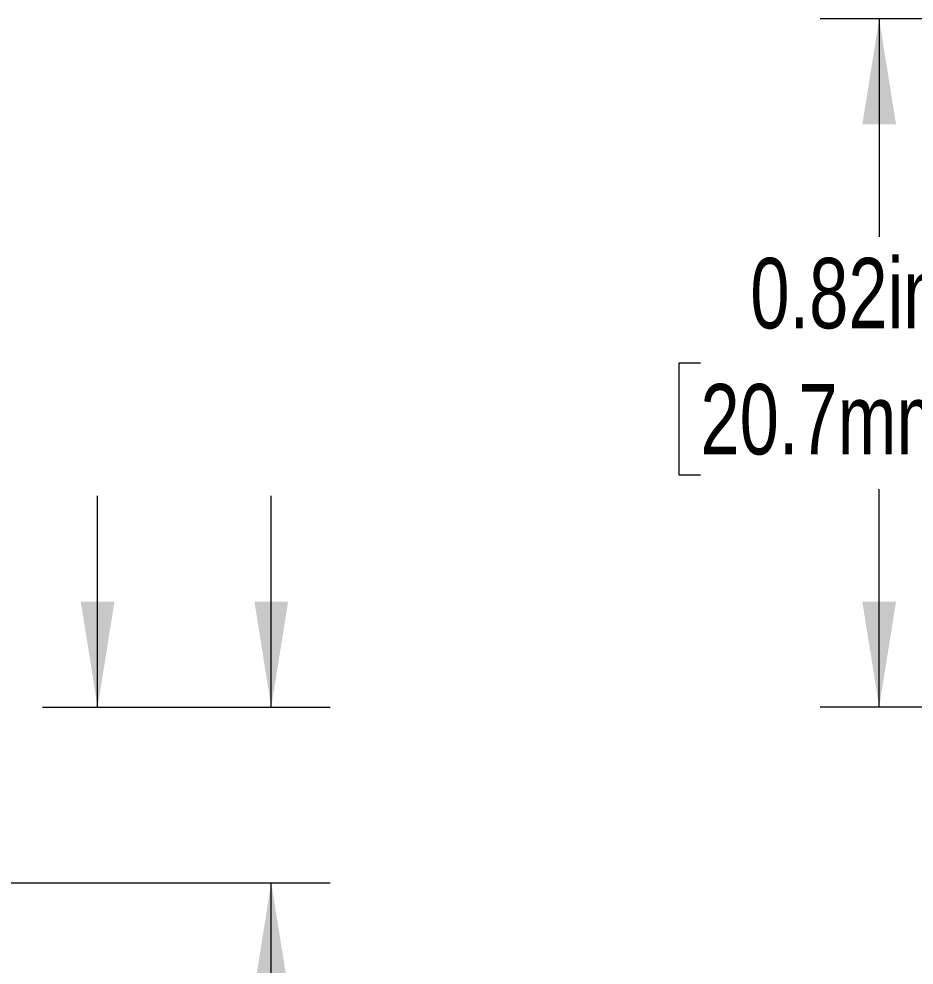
# Model space of a CAD drawing. Header units: inches. Extents: x 0.1 to 10.9, y 0 to 8.5.
# Drawn here: x 5.28 to 6.34, y 3.758 to 4.879 of the extents above; entities that cross this region are included whole.
import ezdxf

# ---------------------------------------------------------------- set-up
doc = ezdxf.new("R2010")
doc.units = ezdxf.units.IN
doc.header["$MEASUREMENT"] = 0
doc.styles.add('SLDTEXTSTYLE0', font='TXT', dxfattribs={"width": 0.75})
doc.dimstyles.new('SLDDIMSTYLE1', dxfattribs={"dimtxt": 0.083333, "dimasz": 0.125, "dimexe": 0, "dimexo": 0.0625, "dimgap": 0.020833, "dimtad": 0, "dimtih": 1, "dimtoh": 1, "dimrnd": 1e-09, "dimdsep": 46, "dimtxsty": 'SLDTEXTSTYLE0', "dimsah": 1, "dimcen": 0.09, "dimadec": 0, "dimazin": 2, "dimtfac": 1, "dimtmove": 0, "dimatfit": 0, "dimfxl": 1, "dimfrac": 2, "dimtolj": 1, "dimtzin": 12, "dimarcsym": 0})
doc.dimstyles.new('SLDDIMSTYLE2', dxfattribs={"dimtxt": 0.083333, "dimasz": 0.125, "dimexe": 0, "dimexo": 0.0625, "dimgap": 0.020833, "dimtad": 0, "dimtih": 1, "dimtoh": 1, "dimrnd": 1e-09, "dimdsep": 46, "dimtxsty": 'SLDTEXTSTYLE0', "dimsah": 1, "dimcen": 0.09, "dimadec": 0, "dimazin": 2, "dimtfac": 1, "dimtofl": 0, "dimtmove": 0, "dimatfit": 3, "dimfxl": 1, "dimfrac": 2, "dimtolj": 1, "dimtzin": 12, "dimarcsym": 0})

# ---------------------------------------------------------------- blocks, each defined once
blk = doc.blocks.new('_D_9')
at = {"color": 7, "linetype": 'Continuous', "lineweight": 18}
for p, q in [((5.3731, 4.0635), (5.3731, 4.3135)), ((5.3077, 4.0635), (5.4431, 4.0635)), ((4.9567, 3.5535), (5.4431, 3.5535)), ((5.3731, 3.2772), (5.3731, 3.5535)), ((5.5231, 3.2772), (5.3731, 3.2772)), ((5.686, 3.2772), (5.6606, 3.2772)), ((5.6606, 3.2772), (5.6606, 3.1448)), ((6.1097, 3.2772), (6.1351, 3.2772)), ((6.1351, 3.2772), (6.1351, 3.1448)), ((5.6606, 3.1448), (5.686, 3.1448)), ((6.1351, 3.1448), (6.1097, 3.1448))]:
    blk.add_line(p, q, dxfattribs=at)
for points in [[(5.3731, 4.0635), (5.3931, 4.1885), (5.3531, 4.1885)], [(5.3731, 3.5535), (5.3531, 3.4285), (5.3931, 3.4285)]]:
    blk.add_solid(points, dxfattribs=at)
at = {"color": 7, "linetype": 'Continuous', "lineweight": 18, "char_height": 0.08333, "attachment_point": 1, "style": 'SLDTEXTSTYLE0'}
for s, insert in [('0.51in', (5.7451, 3.4016)), ('13.0mm', (5.686, 3.2523))]:
    blk.add_mtext(s, dxfattribs=dict(at, insert=insert))
blk = doc.blocks.new('_D_10')
at = {"color": 7, "linetype": 'Continuous', "lineweight": 18}
for p, q in [((5.5788, 4.0635), (5.5788, 4.3135)), ((5.3077, 4.0635), (5.6488, 4.0635)), ((4.9567, 3.8555), (5.6488, 3.8555)), ((5.5788, 3.6135), (5.5788, 3.8555)), ((5.7288, 3.6135), (5.5788, 3.6135)), ((5.8916, 3.6135), (5.8663, 3.6135)), ((5.8663, 3.6135), (5.8663, 3.4811)), ((6.2538, 3.6135), (6.2792, 3.6135)), ((6.2792, 3.6135), (6.2792, 3.4811)), ((5.8663, 3.4811), (5.8916, 3.4811)), ((6.2792, 3.4811), (6.2538, 3.4811))]:
    blk.add_line(p, q, dxfattribs=at)
for points in [[(5.5788, 4.0635), (5.5988, 4.1885), (5.5588, 4.1885)], [(5.5788, 3.8555), (5.5588, 3.7305), (5.5988, 3.7305)]]:
    blk.add_solid(points, dxfattribs=at)
at = {"color": 7, "linetype": 'Continuous', "lineweight": 18, "char_height": 0.08333, "attachment_point": 1, "style": 'SLDTEXTSTYLE0'}
for s, insert in [('0.21in', (5.92, 3.7378)), ('5.3mm', (5.8916, 3.5885))]:
    blk.add_mtext(s, dxfattribs=dict(at, insert=insert))
blk = doc.blocks.new('_D_15')
at = {"color": 7, "linetype": 'Continuous', "lineweight": 18}
for p, q in [((7.4617, 4.8785), (6.2291, 4.8785)), ((6.2991, 4.8785), (6.2991, 4.6203)), ((6.0873, 4.471), (6.0619, 4.471)), ((6.0619, 4.471), (6.0619, 4.3386)), ((6.511, 4.471), (6.5364, 4.471)), ((6.5364, 4.471), (6.5364, 4.3386)), ((6.0619, 4.3386), (6.0873, 4.3386)), ((6.5364, 4.3386), (6.511, 4.3386)), ((6.2991, 4.0635), (6.2991, 4.3217)), ((6.613, 4.0635), (6.2291, 4.0635))]:
    blk.add_line(p, q, dxfattribs=at)
for points in [[(6.2991, 4.8785), (6.2791, 4.7535), (6.3191, 4.7535)], [(6.2991, 4.0635), (6.3191, 4.1885), (6.2791, 4.1885)]]:
    blk.add_solid(points, dxfattribs=at)
at = {"color": 7, "linetype": 'Continuous', "lineweight": 18, "char_height": 0.08333, "attachment_point": 1, "style": 'SLDTEXTSTYLE0'}
for s, insert in [('0.82in', (6.1464, 4.5954)), ('20.7mm', (6.0873, 4.4461))]:
    blk.add_mtext(s, dxfattribs=dict(at, insert=insert))

msp = doc.modelspace()

# ---------------------------------------------------------------- dimensions: what is measured, and where the dimension line sits
at = {"color": 7, "linetype": 'Continuous', "lineweight": 18}
for base, p1, p2, dimstyle, picture, middle in [((6.2991429725, 4.0635360189), (7.511731586, 4.8785360189), (6.6629914285, 4.0635360189), 'SLDDIMSTYLE2', '_D_15', (6.2991429725, 4.4710360189)), ((5.3731, 3.5535), (5.2577, 4.0635), (4.9067, 3.5535), 'SLDDIMSTYLE1', '_D_9', (5.3731, 3.2772)), ((5.5788, 3.8555), (5.2577, 4.0635), (4.9067, 3.8555), 'SLDDIMSTYLE1', '_D_10', (5.5788, 3.6135))]:
    dim = msp.add_linear_dim(base=base, p1=p1, p2=p2, angle=90, dimstyle=dimstyle, dxfattribs=at)
    dim.commit()
    dim.dimension.update_dxf_attribs({"geometry": picture, "text_midpoint": middle, "dimtype": 160})

doc.saveas('drawing.dxf')
